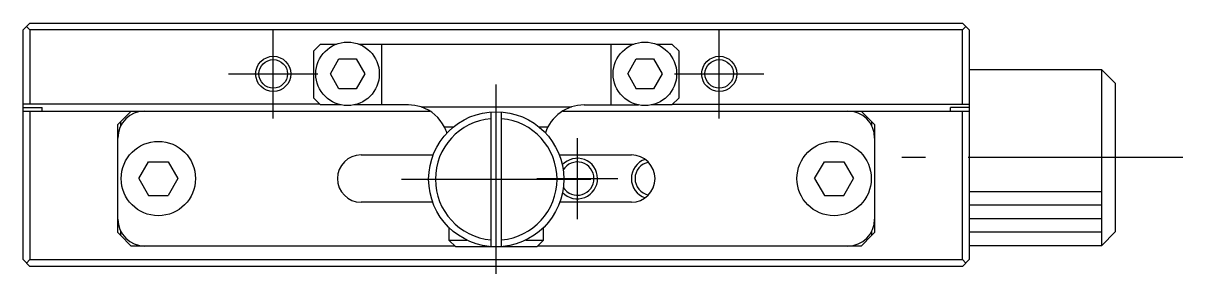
# Model space of a CAD drawing. Extents: x 0 to 296, y -8 to 228.
# Drawn here: x 50.7 to 136.5, y 209.4 to 228 of the extents above; entities that cross this region are included whole.
import ezdxf

# ---------------------------------------------------------------- set-up
doc = ezdxf.new("R2010")
doc.units = 0
doc.header["$LTSCALE"] = 0.5
doc.linetypes.add('CENTER', pattern=[50.8, 31.75, -6.35, 6.35, -6.35])
for name, color, linetype in [('MSM_CENTER', 1, 'CENTER'), ('MSM_CONTINUOUS', 7, 'CONTINUOUS'), ('MSM_NARROW', 5, 'CONTINUOUS')]:
    doc.layers.add(name, color=color, linetype=linetype)

msp = doc.modelspace()

# ---------------------------------------------------------------- linework, layer by layer
at = {"layer": 'MSM_CENTER'}
for p, q in [((69.194929, 220.95), (69.194929, 227.55)), ((102.194929, 220.95), (102.194929, 227.55)), ((65.894929, 224.25), (72.494929, 224.25)), ((98.894929, 224.25), (105.494929, 224.25)), ((85.694929, 209.45), (85.694929, 223.45)), ((91.694929, 219.5), (91.694929, 213.5)), ((136.494929, 218.05), (115.694929, 218.05)), ((78.694929, 216.45), (92.694929, 216.45)), ((88.69493, 216.5), (94.694929, 216.5))]:
    msp.add_line(p, q, dxfattribs=at)
at = {"layer": 'MSM_CONTINUOUS'}
for p, q in [((50.694929, 227.5), (51.194929, 228)), ((50.694929, 210.5), (50.694929, 227.5)), ((50.944929, 227.75), (51.194929, 227.5)), ((51.194929, 228), (120.194929, 228)), ((120.194929, 227.5), (51.194929, 227.5)), ((51.194929, 227.5), (51.194929, 222)), ((120.194929, 228), (120.694929, 227.5)), ((120.194929, 227.5), (120.444929, 227.75)), ((120.194929, 222), (120.194929, 227.5)), ((120.694929, 227.5), (120.694929, 210.5)), ((72.194929, 225.95), (72.694929, 226.45)), ((72.194929, 222.45), (72.194929, 225.95)), ((72.694929, 226.45), (73.868794, 226.45)), ((75.521065, 226.45), (95.868794, 226.45)), ((77.194929, 226.45), (77.194929, 221.95)), ((94.194929, 221.95), (94.194929, 226.45)), ((97.521065, 226.45), (98.694929, 226.45)), ((98.694929, 226.45), (99.194929, 225.95)), ((99.194929, 225.95), (99.194929, 222.45)), ((73.424759, 224.25), (74.059844, 225.35)), ((74.059844, 225.35), (75.330015, 225.35)), ((75.330015, 225.35), (75.9651, 224.25)), ((95.424759, 224.25), (96.059844, 225.35)), ((96.059844, 225.35), (97.330015, 225.35)), ((97.330015, 225.35), (97.9651, 224.25)), ((74.059844, 223.15), (73.424759, 224.25)), ((75.9651, 224.25), (75.330015, 223.15)), ((95.424759, 224.25), (96.059844, 223.15)), ((97.9651, 224.25), (97.330015, 223.15)), ((130.494929, 224.55), (120.694929, 224.55)), ((130.494929, 211.55), (130.494929, 224.55)), ((131.494929, 223.55), (130.494929, 224.55)), ((75.330015, 223.15), (74.059844, 223.15)), ((97.330015, 223.15), (96.059844, 223.15)), ((131.494929, 223.55), (131.494929, 212.55)), ((72.694929, 221.95), (72.194929, 222.45)), ((99.194929, 222.45), (98.694929, 221.95)), ((72.644929, 222), (50.694929, 222)), ((50.694929, 221.75), (52.094929, 221.75)), ((50.694929, 221.5), (80.775168, 221.5)), ((51.194929, 221.5), (51.194929, 210.5)), ((52.094929, 221.5), (52.094929, 221.75)), ((58.694929, 221.5), (57.894929, 220.7)), ((74.212747, 221.95), (72.694929, 221.95)), ((79.194929, 221.95), (75.177112, 221.95)), ((80.131679, 221.8), (91.25818, 221.8)), ((85.294929, 221.433974), (85.294929, 211.466026)), ((86.094929, 211.466026), (86.094929, 221.433974)), ((90.614948, 221.5), (120.694929, 221.5)), ((92.194929, 221.95), (96.212747, 221.95)), ((98.694929, 221.95), (97.177112, 221.95)), ((98.744929, 222), (120.694929, 222)), ((113.494929, 220.7), (112.694929, 221.5)), ((120.694929, 221.75), (119.294929, 221.75)), ((119.294929, 221.5), (119.294929, 221.75)), ((120.194929, 210.5), (120.194929, 221.5)), ((57.694929, 220.5), (57.894929, 220.7)), ((57.894929, 220.7), (57.894929, 220.37178)), ((113.494929, 220.37178), (113.494929, 220.7)), ((113.494929, 220.7), (113.694929, 220.5)), ((57.694929, 212.5), (57.694929, 220.5)), ((82.50471, 220.3), (81.874015, 220.3)), ((89.515844, 220.3), (88.885149, 220.3)), ((113.694929, 220.5), (113.694929, 212.5)), ((75.694929, 218.25), (81.030168, 218.25)), ((90.359691, 218.25), (95.694929, 218.25)), ((59.251554, 216.5), (59.973242, 217.75)), ((59.973242, 217.75), (61.416617, 217.75)), ((61.416617, 217.75), (62.138305, 216.5)), ((109.251554, 216.5), (109.973242, 217.75)), ((109.973242, 217.75), (111.416617, 217.75)), ((111.416617, 217.75), (112.138305, 216.5)), ((59.251554, 216.5), (59.973242, 215.25)), ((62.138305, 216.5), (61.416617, 215.25)), ((109.251554, 216.5), (109.973242, 215.25)), ((111.416617, 215.25), (112.138305, 216.5)), ((59.973242, 215.25), (61.416617, 215.25)), ((80.992802, 214.75), (75.694929, 214.75)), ((95.694929, 214.75), (90.397057, 214.75)), ((109.973242, 215.25), (111.416617, 215.25)), ((82.194929, 212.879286), (82.194929, 211.95)), ((89.194929, 211.95), (89.194929, 212.879286)), ((57.894929, 212.3), (57.694929, 212.5)), ((57.894929, 212.62822), (57.894929, 212.3)), ((57.894929, 212.3), (58.694929, 211.5)), ((82.194929, 211.95), (83.51548, 211.95)), ((82.694929, 211.45), (82.194929, 211.95)), ((87.874379, 211.95), (89.194929, 211.95)), ((89.194929, 211.95), (88.694929, 211.45)), ((112.694929, 211.5), (113.494929, 212.3)), ((113.494929, 212.3), (113.494929, 212.62822)), ((113.694929, 212.5), (113.494929, 212.3)), ((130.494929, 211.55), (131.494929, 212.55)), ((82.644929, 211.5), (58.694929, 211.5)), ((88.694929, 211.45), (82.694929, 211.45)), ((112.694929, 211.5), (88.744929, 211.5)), ((120.694929, 211.55), (130.494929, 211.55)), ((51.194929, 210), (50.694929, 210.5)), ((51.194929, 210.5), (50.944929, 210.25)), ((51.194929, 210.5), (120.194929, 210.5)), ((120.444929, 210.25), (120.194929, 210.5)), ((120.694929, 210.5), (120.194929, 210)), ((120.194929, 210), (51.194929, 210))]:
    msp.add_line(p, q, dxfattribs=at)
for centre, radius in [((74.694929, 224.25), 2.35), ((96.694929, 224.25), 2.35), ((69.19493, 224.250001), 1.0565), ((102.19493, 224.250001), 1.0565), ((85.694929, 216.45), 5), ((60.694929, 216.5), 2.75), ((110.694929, 216.5), 2.75)]:
    msp.add_circle(centre, radius, dxfattribs=at)
for centre, radius, start, end in [((59.694929, 219.5), 2, 90, 180), ((79.194929, 218.95), 3, 71.805128, 90), ((79.194926, 218.949996), 3.000005, 26.743726, 71.805086), ((92.194929, 218.95), 3, 90, 162.09600548), ((111.694929, 219.5), 2, 0, 90), ((85.694929, 216.45), 4.5, 95.099689, 264.900311), ((85.694929, 216.45), 4.5, 275.099689, 84.900311), ((79.194929, 218.95), 3, 17.903998, 26.743684), ((75.694929, 216.5), 1.75, 90, 270), ((95.694929, 216.5), 1.75, 270, 90), ((91.694929, 216.499999), 1.2295, 212.46546735, 148.48942111), ((97.194929, 216.499999), 1.2295, 100.92672418, 259.07319942), ((59.694929, 213.5), 2, 180, 270), ((111.694929, 213.5), 2, 270, 0)]:
    msp.add_arc(centre, radius, start, end, dxfattribs=at)
at = {"layer": 'MSM_NARROW'}
for p, q in [((120.694929, 215.55), (130.494929, 215.55)), ((120.694929, 214.55), (130.494929, 214.55)), ((120.694929, 213.55), (130.494929, 213.55)), ((120.694929, 212.55), (130.494929, 212.55))]:
    msp.add_line(p, q, dxfattribs=at)
for centre in [(69.19493, 224.250001), (102.19493, 224.250001)]:
    msp.add_circle(centre, 1.3, dxfattribs=at)
for centre, start, end in [((91.694929, 216.499999), 223.06666367, 137.88822479), ((97.194929, 216.499999), 108.62929238, 251.37063123)]:
    msp.add_arc(centre, 1.5, start, end, dxfattribs=at)

doc.saveas('drawing.dxf')
